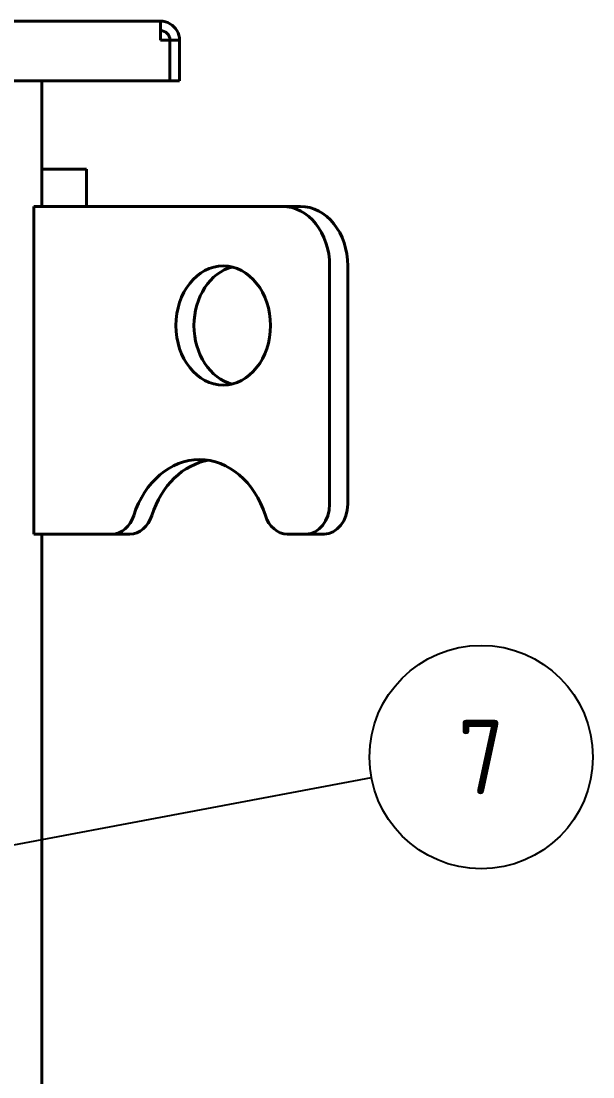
# Model space of a CAD drawing. Header units: millimetres. Extents: x 0 to 5945, y 0 to 4205.
# Drawn here: x 2027.2 to 2219.2, y 520.4 to 874.8 of the extents above; entities that cross this region are included whole.
import ezdxf

# ---------------------------------------------------------------- set-up
doc = ezdxf.new("R2010")
doc.units = ezdxf.units.MM
doc.header["$LTSCALE"] = 5
doc.layers.add('가시적인 것(ISO)', color=3, linetype='Continuous', lineweight=40)
doc.layers.add('기호(ISO)', color=5, linetype='Continuous', lineweight=25)
doc.styles.add('부품번호텍스트_PSTEK_POSCO', font='isocp.shx')

# ---------------------------------------------------------------- blocks, each defined once
blk = doc.blocks.new('품번기호10')
at = {"layer": '기호(ISO)', "color": 7}
for p, q in [((372.604, 113.586), (428.983, 124.166)), ((372.512, 114.077), (370.147, 113.125)), ((372.604, 113.586), (370.147, 113.125)), ((372.697, 113.094), (372.512, 114.077)), ((370.147, 113.125), (372.697, 113.094))]:
    blk.add_line(p, q, dxfattribs=at)
at = {"layer": '기호(ISO)', "color": 7, "flags": 128}
blk.add_lwpolyline([(372.512, 114.077), (370.147, 113.125), (372.697, 113.094), (372.512, 114.077)], dxfattribs=at)
at = {"layer": '기호(ISO)'}
blk.add_circle((436.347, 125.548), 7.5, dxfattribs=at)
at = {"layer": '기호(ISO)', "color": 7}
blk.add_solid([(372.512, 114.077), (370.147, 113.125), (372.697, 113.094), (372.512, 114.077)], dxfattribs=at)
at = {"layer": '기호(ISO)', "color": 7, "insert": (436.347, 125.554), "char_height": 5, "attachment_point": 5, "style": '부품번호텍스트_PSTEK_POSCO'}
blk.add_mtext('7', dxfattribs=at)

msp = doc.modelspace()

# ---------------------------------------------------------------- linework, layer by layer
at = {"layer": '가시적인 것(ISO)'}
for p, q in [((1439.437, 874.823), (2074.037, 874.823)), ((2074.037, 871.623), (2074.037, 874.823)), ((2074.037, 868.423), (2074.037, 871.623)), ((2077.137, 868.423), (2074.037, 868.423)), ((2077.137, 868.423), (2077.137, 854.823)), ((2077.237, 868.423), (2080.437, 868.423)), ((2077.237, 854.823), (2077.237, 868.423)), ((2080.437, 868.423), (2080.437, 854.823)), ((2077.137, 854.823), (1436.337, 854.823)), ((2034.237, 812.623), (2034.237, 854.823)), ((2080.437, 854.823), (2077.237, 854.823)), ((2034.237, 825.123), (2049.237, 825.123)), ((2049.237, 825.123), (2049.237, 812.623)), ((2031.562, 812.623), (2114.964, 812.623)), ((2031.562, 702.623), (2031.562, 812.623)), ((2121.039, 812.623), (2114.964, 812.623)), ((2130.85, 792.623), (2130.85, 712.623)), ((2136.925, 712.623), (2136.925, 792.623)), ((2057.71, 702.623), (2031.562, 702.623)), ((2034.237, 311.623), (2034.237, 702.623)), ((2057.71, 702.623), (2063.785, 702.623)), ((2122.907, 702.623), (2116.617, 702.623)), ((2122.907, 702.623), (2128.982, 702.623))]:
    msp.add_line(p, q, dxfattribs=at)
for radius, start, end in [(6.4, 30, 90), (3.2, 0, 90), (6.4, 0, 30)]:
    msp.add_arc((2074.037, 868.423), radius, start, end, dxfattribs=at)
for centre, major_axis, start_param, end_param in [((2114.964, 792.623), (0, 20), 4.712389, 6.2831853), ((2121.039, 792.623), (0, 20), 4.712389, 6.2831853), ((2101.181, 772.623), (0, 20), 0.1923988, 2.9491938), ((2087.163, 697.623), (0, 30), 5.0967858, 7.4695849), ((2093.238, 697.623), (0, 30), 0.1278238, 1.1863996), ((2122.907, 712.623), (0, -10), 0, 1.5707963), ((2128.982, 712.623), (0, -10), 0, 1.5707963), ((2057.71, 712.623), (0, -10), 0, 1.1863996), ((2063.785, 712.623), (0, -10), 0, 1.1863996), ((2116.617, 712.623), (0, -10), 5.0967858, 6.2831853)]:
    msp.add_ellipse(centre, major_axis=major_axis, ratio=0.7943003, start_param=start_param, end_param=end_param, dxfattribs=at)
msp.add_ellipse((2095.106, 772.623), major_axis=(0, 20), ratio=0.7943003, dxfattribs=at)

# ---------------------------------------------------------------- block references
at = {"layer": '기호(ISO)', "xscale": 5, "yscale": 5, "zscale": 5}
msp.add_blockref('품번기호10', (0, 0), dxfattribs=at)

doc.saveas('drawing.dxf')
